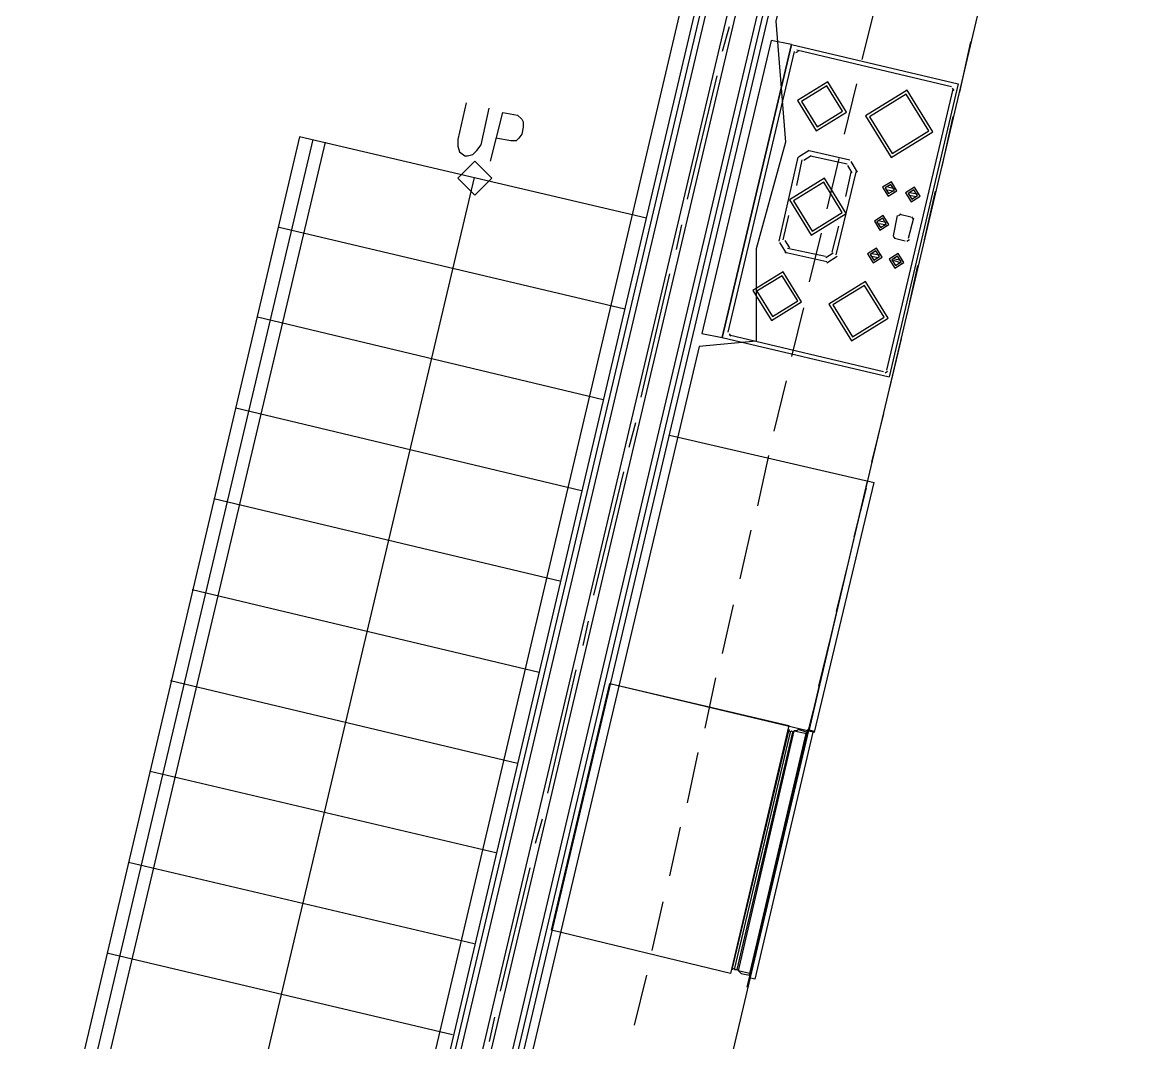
# Model space of a CAD drawing. Header units: feet. Extents: x -84 to 198, y -22 to 181.
# Drawn here: x 83.18 to 94.08, y 137.56 to 147.6 of the extents above; entities that cross this region are included whole.
import ezdxf

# ---------------------------------------------------------------- set-up
doc = ezdxf.new("R2010")
doc.units = ezdxf.units.FT
doc.layers.add('A-AREA-UNIDAD', color=30, linetype='CONTINUOUS')
doc.layers.add('A-LINEA', color=7, linetype='CONTINUOUS')

msp = doc.modelspace()

# ---------------------------------------------------------------- linework, layer by layer
at = {"layer": 'A-AREA-UNIDAD'}
for points in [[(52.992, 132.7644), (73.12, 128.0178), (73.952, 131.4489), (75.44, 131.3778), (76.24, 132.6933), (77.248, 132.6933), (78.592, 130.6133), (79.328, 133.5289), (80.672, 133.5822), (86.032, 132.3378), (89.952, 148.9778), (89.84, 150.0089), (90.24, 150.0622), (92.64, 159.5733), (84.352, 159.2533), (75.28, 158.0089), (67.2, 156.0889), (59.072, 153.3333), (50.8, 149.5822)], [(91.76, 154.7733), (92, 154.6133), (91.968, 153.2622), (90.592, 147.6089), (90.688, 146.4178), (90.4, 145.3689), (90.4, 144.4622), (89.84, 144.4089), (86.96, 132.2489), (86.88, 131.2889), (86.592, 130.8089), (84.448, 130.8978), (83.92, 131.1289), (83.648, 131.0578), (83.552, 130.6489), (83.84, 130.4178), (85.152, 130.2578), (85.312, 129.9733), (86.16, 129.9733), (86.16, 128.8178), (95.648, 126.5778)]]:
    msp.add_lwpolyline(points, dxfattribs=at)
at = {"layer": 'A-LINEA'}
for p, q in [((93.9467, 153.4844), (90.0133, 136.8178)), ((90.12, 149.0711), (86.2533, 132.6844)), ((90.1733, 149.0578), (85.4, 128.8711)), ((90.2267, 149.0578), (85.4533, 128.8578)), ((90.4267, 149.0044), (85.6533, 128.8044)), ((90.5067, 148.9911), (85.7333, 128.7911)), ((90.7067, 148.9378), (85.9333, 128.7378)), ((90.76, 148.9244), (85.9867, 128.7378)), ((90.8133, 148.9111), (86.04, 128.7244)), ((91.56, 147.7111), (91.44, 147.2311)), ((90.1333, 147.5511), (90.0667, 147.3111)), ((90.7467, 147.3778), (90.0667, 144.4978)), ((90.7467, 147.3778), (92.3867, 146.9911)), ((90.8, 147.3244), (92.32, 146.9644)), ((92.5067, 147.4044), (92.4, 146.9111)), ((90.7733, 147.3111), (90.12, 144.5511)), ((90.8113, 147.3106), (90.7872, 147.2957)), ((90.0133, 147.0711), (89.72, 145.8578)), ((91.3867, 146.9911), (91.2667, 146.4978)), ((92.3333, 146.9378), (91.68, 144.1778)), ((92.3867, 146.9911), (91.7067, 144.1111)), ((92.3461, 146.9265), (92.3313, 146.9506)), ((92.3333, 146.6711), (92.2267, 146.1778)), ((85.9067, 146.4711), (83.2667, 135.2711)), ((89.32, 145.6711), (85.9067, 146.4711)), ((86.04, 146.4444), (83.3867, 135.2444)), ((86.16, 146.4178), (83.5067, 135.2178)), ((90.6267, 145.4444), (90.8133, 146.2711)), ((90.8, 145.9911), (90.8533, 146.2444)), ((90.92, 146.3354), (90.8157, 146.2711)), ((90.9405, 146.2828), (90.8683, 146.2383)), ((90.92, 146.3378), (91.32, 146.2444)), ((90.9333, 146.2844), (91.2933, 146.2044)), ((91.2133, 146.2578), (91.0933, 145.7644)), ((91.1867, 145.3111), (91.3867, 146.1378)), ((91.28, 145.8844), (91.3333, 146.1244)), ((91.3451, 146.1173), (91.3005, 146.1895)), ((91.3977, 146.1245), (91.3333, 146.2288)), ((87.6267, 146.0711), (85.3067, 136.2578)), ((91.6933, 145.9778), (91.76, 145.9644)), ((91.6933, 145.9644), (91.6933, 145.9644)), ((91.6933, 145.9511), (91.76, 145.9378)), ((91.9067, 145.9244), (91.9867, 145.9111)), ((91.9067, 145.9111), (91.9067, 145.9111)), ((92.16, 145.9378), (92.0533, 145.4578)), ((91.9067, 145.8978), (91.9733, 145.8844)), ((90.6667, 145.4578), (90.72, 145.6978)), ((91.7867, 145.6978), (91.7467, 145.4978)), ((91.8246, 145.7106), (91.8005, 145.6957)), ((91.8133, 145.7111), (91.92, 145.6844)), ((89.1067, 144.7778), (85.7067, 145.5778)), ((89.6667, 145.6044), (89.6133, 145.3644)), ((91.1467, 145.3378), (91.2133, 145.5911)), ((91.6133, 145.6444), (91.68, 145.6311)), ((91.6133, 145.6311), (91.6133, 145.6311)), ((91.6133, 145.6178), (91.68, 145.6044)), ((91.9467, 145.6711), (91.8933, 145.4711)), ((91.9461, 145.6598), (91.9313, 145.6839)), ((91.04, 145.5244), (90.92, 145.0444)), ((91.7472, 145.4957), (91.7621, 145.4716)), ((91.8667, 145.4444), (91.76, 145.4711)), ((90.629, 145.4311), (90.6934, 145.3268)), ((90.6816, 145.4516), (90.7262, 145.3794)), ((90.7067, 145.3778), (91.08, 145.2978)), ((91.8821, 145.445), (91.9061, 145.4598)), ((90.68, 145.3378), (91.0933, 145.2444)), ((91.0862, 145.2861), (91.1584, 145.3306)), ((91.0934, 145.2334), (91.1977, 145.2978)), ((91.5333, 145.3244), (91.6133, 145.3111)), ((91.5333, 145.3111), (91.5333, 145.3111)), ((91.5333, 145.2978), (91.6, 145.2844)), ((91.7467, 145.2578), (91.8267, 145.2311)), ((91.76, 145.2711), (91.8267, 145.2578)), ((91.76, 145.2578), (91.76, 145.2578)), ((91.9867, 145.2044), (91.88, 144.7244)), ((89.5467, 145.1244), (89.2667, 143.9111)), ((90.8667, 144.7911), (90.7467, 144.3111)), ((88.8933, 143.8844), (85.4933, 144.6978)), ((90.0667, 144.4978), (91.7067, 144.1111)), ((90.1333, 144.5244), (91.6533, 144.1644)), ((90.1339, 144.5357), (90.1487, 144.5116)), ((91.8267, 144.4844), (91.7067, 143.9911)), ((91.6687, 144.1516), (91.6928, 144.1665)), ((90.6933, 144.0711), (90.5733, 143.5778)), ((88.68, 142.9911), (85.28, 143.8044)), ((91.6533, 143.7511), (91.5333, 143.2711)), ((89.2133, 143.6578), (89.1467, 143.4178)), ((89.5467, 143.5378), (91.56, 143.0711)), ((90.52, 143.3378), (90.4133, 142.8444)), ((89.0933, 143.1778), (88.8, 141.9644)), ((90.92, 140.6311), (91.4933, 143.0844)), ((90.9733, 140.6178), (91.56, 143.0711)), ((91.48, 143.0178), (91.36, 142.5378)), ((88.48, 142.0978), (85.0667, 142.9111)), ((90.3467, 142.6044), (90.24, 142.1244)), ((91.3067, 142.2978), (91.1867, 141.8044)), ((88.2667, 141.2044), (84.8533, 142.0178)), ((90.1733, 141.8711), (90.0667, 141.3911)), ((88.7467, 141.7111), (88.6933, 141.4711)), ((91.1333, 141.5644), (91.0133, 141.0711)), ((88.6267, 141.2311), (88.3467, 140.0178)), ((88.0533, 140.3111), (84.64, 141.1244)), ((90, 141.1511), (89.8933, 140.6578)), ((88.96, 141.0978), (90.9733, 140.6178)), ((90.96, 140.8311), (90.84, 140.3511)), ((90.7333, 140.6178), (90.1867, 138.2978)), ((90.7333, 140.6178), (90.1867, 138.2978)), ((90.2133, 138.2844), (90.76, 140.6178)), ((90.2133, 138.2844), (90.76, 140.6178)), ((89.8267, 140.4178), (89.72, 139.9244)), ((87.84, 139.4311), (84.44, 140.2311)), ((90.7867, 140.0978), (90.6667, 139.6178)), ((88.2933, 139.7644), (88.2267, 139.5244)), ((89.6533, 139.6844), (89.5467, 139.2044)), ((90.6133, 139.3778), (90.4933, 138.8844)), ((87.6267, 138.5378), (84.2267, 139.3378)), ((88.1733, 139.2844), (87.88, 138.0711)), ((89.48, 138.9511), (89.3733, 138.4711)), ((90.44, 138.6444), (90.3067, 138.1111)), ((87.4133, 137.6444), (84.0133, 138.4444)), ((89.32, 138.2311), (89.2, 137.7378)), ((87.8267, 137.8178), (87.7733, 137.5778))]:
    msp.add_line(p, q, dxfattribs=at)
for points in [[(90.5467, 147.4178), (89.8667, 144.5378), (90.0667, 144.4978), (90.7467, 147.3778), (90.5467, 147.4178)], [(91.1035, 147.0112), (90.8066, 146.8279), (90.9899, 146.5311), (91.2867, 146.7143), (91.1035, 147.0112)], [(91.0942, 146.9722), (90.8456, 146.8187), (90.9991, 146.57), (91.2478, 146.7235), (91.0942, 146.9722)], [(91.8849, 146.9286), (91.4758, 146.6761), (91.7284, 146.2669), (92.1375, 146.5195), (91.8849, 146.9286)], [(91.8757, 146.8897), (91.5147, 146.6668), (91.7376, 146.3058), (92.0986, 146.5287), (91.8757, 146.8897)], [(87.5467, 146.8044), (87.4667, 146.4444), (87.4667, 146.3778), (87.48, 146.3244), (87.5333, 146.2844), (87.56, 146.2844), (87.6133, 146.2978), (87.6533, 146.3378), (87.6933, 146.3911), (87.7733, 146.7511)], [(87.7867, 146.2311), (87.9067, 146.7111), (88.0533, 146.6844), (88.0933, 146.6444), (88.1067, 146.6178), (88.1067, 146.5644), (88.0933, 146.4978), (88.0667, 146.4578), (88.04, 146.4311), (87.9867, 146.4311), (87.84, 146.4578)], [(87.8, 146.0644), (87.6333, 146.2311), (87.4667, 146.0644), (87.6333, 145.8978), (87.8, 146.0644)], [(91.0727, 146.0634), (90.7277, 145.8504), (90.9407, 145.5055), (91.2856, 145.7184), (91.0727, 146.0634)], [(91.0635, 146.0245), (90.7666, 145.8412), (90.9499, 145.5444), (91.2467, 145.7277), (91.0635, 146.0245)], [(91.7302, 146.0291), (91.642, 145.9747), (91.6965, 145.8864), (91.7847, 145.9409), (91.7302, 146.0291)], [(91.7241, 146.0032), (91.6679, 145.9685), (91.7026, 145.9124), (91.7587, 145.947), (91.7241, 146.0032)], [(91.9569, 145.9758), (91.8686, 145.9213), (91.9231, 145.8331), (92.0114, 145.8876), (91.9569, 145.9758)], [(91.9507, 145.9499), (91.8946, 145.9152), (91.9293, 145.859), (91.9854, 145.8937), (91.9507, 145.9499)], [(91.6502, 145.6958), (91.562, 145.6413), (91.6165, 145.5531), (91.7047, 145.6076), (91.6502, 145.6958)], [(91.6441, 145.6699), (91.5879, 145.6352), (91.6226, 145.579), (91.6787, 145.6137), (91.6441, 145.6699)], [(91.5835, 145.3758), (91.4953, 145.3213), (91.5498, 145.2331), (91.638, 145.2876), (91.5835, 145.3758)], [(91.5774, 145.3499), (91.5213, 145.3152), (91.5559, 145.259), (91.6121, 145.2937), (91.5774, 145.3499)], [(91.7969, 145.3225), (91.7086, 145.268), (91.7631, 145.1797), (91.8514, 145.2342), (91.7969, 145.3225)], [(91.7907, 145.2965), (91.7346, 145.2619), (91.7693, 145.2057), (91.8254, 145.2404), (91.7907, 145.2965)], [(90.6635, 145.1445), (90.3666, 144.9612), (90.5499, 144.6644), (90.8467, 144.8477), (90.6635, 145.1445)], [(90.6542, 145.1056), (90.4056, 144.952), (90.5591, 144.7033), (90.8078, 144.8569), (90.6542, 145.1056)], [(91.4757, 145.0497), (91.1147, 144.8268), (91.3376, 144.4658), (91.6986, 144.6887), (91.4757, 145.0497)], [(91.4665, 145.0108), (91.1537, 144.8176), (91.3468, 144.5048), (91.6597, 144.6979), (91.4665, 145.0108)], [(90.72, 140.6844), (90.1467, 138.2444), (88.3867, 138.6711), (88.96, 141.0978), (90.72, 140.6844)], [(90.8933, 140.6178), (90.8133, 140.6444), (90.8, 140.6311), (90.7733, 140.6311), (90.76, 140.6178), (90.7467, 140.6311), (90.7333, 140.6178), (90.72, 140.6444), (90.16, 138.2844), (90.1867, 138.2978), (90.1867, 138.2844), (90.2133, 138.2844), (90.2267, 138.2711), (90.24, 138.2578), (90.2533, 138.2444), (90.3333, 138.2311), (90.8933, 140.6178)], [(90.8933, 140.6178), (90.8133, 140.6444), (90.8, 140.6311), (90.7733, 140.6311), (90.76, 140.6178), (90.7467, 140.6311), (90.7333, 140.6178), (90.72, 140.6444), (90.16, 138.2844), (90.1867, 138.2978), (90.1867, 138.2844), (90.2133, 138.2844), (90.2267, 138.2711), (90.24, 138.2578), (90.2533, 138.2444), (90.3333, 138.2311), (90.8933, 140.6178)], [(90.3333, 138.2444), (90.2267, 138.2711), (90.7733, 140.6311), (90.8933, 140.6044), (90.3333, 138.2444)], [(90.3333, 138.2444), (90.2267, 138.2711), (90.7733, 140.6311), (90.8933, 140.6044), (90.3333, 138.2444)], [(90.3867, 138.1911), (90.3333, 138.2044), (90.9067, 140.6444), (90.96, 140.6311), (90.3867, 138.1911)], [(90.3867, 138.1911), (90.3333, 138.2044), (90.9067, 140.6444), (90.96, 140.6311), (90.3867, 138.1911)]]:
    msp.add_lwpolyline(points, dxfattribs=at)

doc.saveas('drawing.dxf')
